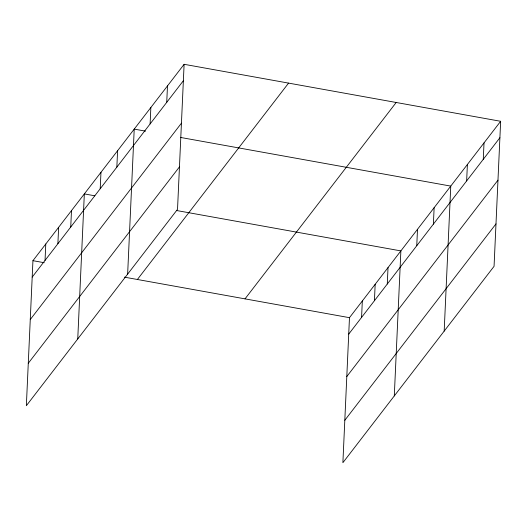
<?xml version="1.0" encoding="UTF-8"?>
<svg xmlns="http://www.w3.org/2000/svg" width="527" height="527" viewBox="0 0 527 527"><rect width="100%" height="100%" fill="white"/><g stroke="black" fill="none" stroke-linecap="round" stroke-linejoin="round"><path stroke-width="0.79" d="M184.114 64.301L32.938 260.681L26.35 405.711L177.527 209.324L184.114 64.301L500.65 121.289L494.062 266.319L342.886 462.699L349.473 317.676L500.65 121.289M45.039 260.417L45.783 243.988M57.891 243.724L58.635 227.295M70.737 227.032L71.488 210.602M77.752 338.94L84.333 193.91L94.86 195.807M100.216 188.738L100.967 172.309M116.849 167.131L117.593 150.709M127.639 274.132L134.22 129.108L145.557 131.144M150.109 123.931L150.854 107.501M166.736 102.33L167.481 85.901M361.575 317.406L362.326 300.983M374.427 300.713L375.171 284.29M387.279 284.02L388.024 267.597M394.288 395.929L400.876 250.905L176.644 210.53M416.758 245.727L417.503 229.304M433.385 224.127L434.129 207.697M444.175 331.127L450.763 186.097L180.379 137.415M466.645 180.919L467.39 164.496M483.272 159.319L484.023 142.896M32.187 277.11L183.363 80.73M30.263 319.546L181.44 123.166M28.28 363.268L179.45 166.888M137.395 279.488L288.572 83.108M245.015 298.868L396.192 102.482M348.729 334.098L499.906 137.718M346.799 376.535L497.975 180.155M344.816 420.263L495.993 223.883M32.938 260.681L44.275 262.723M124.438 277.156L349.473 317.676"/></g></svg>
